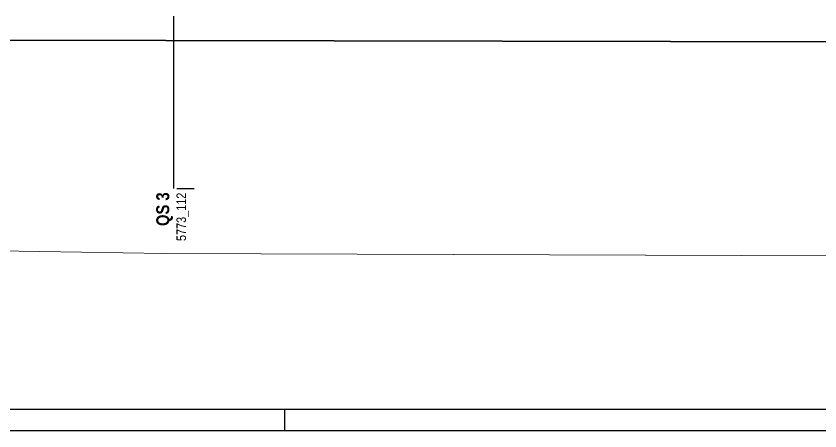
# Model space of a CAD drawing. Extents: x 885 to 2021, y 330 to 1122.
# Drawn here: x 1454.1 to 1640.5, y 362 to 458.2 of the extents above; entities that cross this region are included whole.
import ezdxf
from ezdxf.lldxf.tags import DXFTag

# ---------------------------------------------------------------- set-up
doc = ezdxf.new("R2010")
doc.units = 0
doc.layers.get('0').update_dxf_attribs({"lineweight": 18})
for name, color, linetype, lineweight in [('000 Kataster', 7, 'Continuous', 25), ('000-3 Kataster Parzellengrenzen', 7, 'Continuous', 25), ('200 Schnittlinien', 7, 'Continuous', 25)]:
    doc.layers.add(name, color=color, linetype=linetype, lineweight=lineweight)
doc.layers.add('GP_Kopf', color=7, linetype='Continuous', lineweight=25, true_color=0xffff80)
doc.styles.get("Standard").update_dxf_attribs({"font": 'arial.ttf'})
tags = doc.linetypes.add('Strich 6_1mm', pattern=[0.35, 0.3, -0.05]).pattern_tags.tags
tags[6:7] = [DXFTag(74, 4), DXFTag(75, 0), DXFTag(340, '0'), DXFTag(46, 1.0), DXFTag(50, 0.0), DXFTag(44, 0.0), DXFTag(45, 0.0)]
tags[4:5] = [DXFTag(74, 4), DXFTag(75, 0), DXFTag(340, '0'), DXFTag(46, 1.0), DXFTag(50, 0.0), DXFTag(44, 0.0), DXFTag(45, 0.0)]
tags = doc.linetypes.add('Strichpunkt 6_2_2mm Schnitt', pattern=[0.5, 0.3, -0.1, 0, -0.1]).pattern_tags.tags
tags[10:11] = [DXFTag(74, 4), DXFTag(75, 0), DXFTag(340, '0'), DXFTag(46, 1.0), DXFTag(50, 0.0), DXFTag(44, 0.0), DXFTag(45, 0.0)]
tags[8:9] = [DXFTag(74, 4), DXFTag(75, 0), DXFTag(340, '0'), DXFTag(46, 1.0), DXFTag(50, 0.0), DXFTag(44, 0.0), DXFTag(45, 0.0)]
tags[6:7] = [DXFTag(74, 4), DXFTag(75, 0), DXFTag(340, '0'), DXFTag(46, 1.0), DXFTag(50, 0.0), DXFTag(44, 0.0), DXFTag(45, 0.0)]
tags[4:5] = [DXFTag(74, 4), DXFTag(75, 0), DXFTag(340, '0'), DXFTag(46, 1.0), DXFTag(50, 0.0), DXFTag(44, 0.0), DXFTag(45, 0.0)]

# ---------------------------------------------------------------- blocks, each defined once
blk = doc.blocks.new('Polygon-A0T8DHY5AL', base_point=(891.37, 366.97))
at = {"color": 0, "linetype": 'ByBlock', "lineweight": -2, "ltscale": 0.25}
blk.add_line((1931.37, 366.97), (891.37, 366.97), dxfattribs=at)
blk = doc.blocks.new('Polygon-A0T8DHY7AL', base_point=(886.37, 361.97))
at = {"color": 0, "linetype": 'ByBlock', "lineweight": -2, "ltscale": 0.25}
blk.add_line((1936.37, 361.97), (886.37, 361.97), dxfattribs=at)
blk = doc.blocks.new('Referenz-A0T8DHYUAL', base_point=(896.59, 372.19))
at = {"layer": '000 Kataster', "color": 0, "linetype": 'Strich 6_1mm', "lineweight": 13, "ltscale": 0.002197}
for p, q in [((1056.37, 453.35), (1586.81, 452.33)), ((1586.81, 452.33), (1721.15, 452.07))]:
    blk.add_line(p, q, dxfattribs=at)
at = {"layer": '000 Kataster', "color": 0, "linetype": 'Continuous', "lineweight": 13, "ltscale": 0.0169}
for p, q in [((1586.81, 452.33), (1056.37, 453.35)), ((1721.15, 452.07), (1586.81, 452.33)), ((1188.1, 407.74), (1488.57, 403.14)), ((1488.57, 403.14), (1188.1, 407.74)), ((1488.57, 403.14), (1721.15, 402.29)), ((1721.15, 402.29), (1488.57, 403.14))]:
    blk.add_line(p, q, dxfattribs=at)
at = {"layer": '000-3 Kataster Parzellengrenzen', "color": 0, "linetype": 'Continuous', "lineweight": -2, "ltscale": 0.0625}
for p, q in [((1056.37, 453.35), (1721.15, 452.07)), ((1721.15, 452.07), (1056.37, 453.35))]:
    blk.add_line(p, q, dxfattribs=at)
at = {"layer": '200 Schnittlinien', "color": 0, "linetype": 'Strichpunkt 6_2_2mm Schnitt', "lineweight": -2, "ltscale": 0.0625}
blk.add_line((1490.59, 458.2), (1490.59, 418.2), dxfattribs=at)
at = {"layer": '200 Schnittlinien', "color": 0, "lineweight": -2}
blk.add_line((1491.39, 418.2), (1495.39, 418.2), dxfattribs=at)
at = {"layer": '200 Schnittlinien', "color": 0, "linetype": 'Continuous', "lineweight": 13, "ltscale": 0.002197, "attachment_point": 1, "rotation": 90}
for s, insert, char_height in [('{\\fArial Narrow|b1|i0;3}', (1486.59, 415.4), 3), ('{\\fArial Narrow;5773_112}', (1491.28, 406.02), 2.2), ('{\\fArial Narrow|b1|i0;QS}', (1486.59, 409.5), 3)]:
    blk.add_mtext(s, dxfattribs=dict(at, insert=insert, char_height=char_height))

msp = doc.modelspace()

# ---------------------------------------------------------------- linework, layer by layer
at = {"layer": 'GP_Kopf', "ltscale": 0.25}
msp.add_line((1516.37, 366.97), (1516.37, 361.97), dxfattribs=at)

# ---------------------------------------------------------------- block references
at = {"color": 8, "lineweight": 25, "ltscale": 0.25, "true_color": 0x808080}
msp.add_blockref('Referenz-A0T8DHYUAL', (896.59, 372.19), dxfattribs=at)
at = {"layer": 'GP_Kopf', "ltscale": 0.25}
for name, p in [('Polygon-A0T8DHY7AL', (886.37, 361.97)), ('Polygon-A0T8DHY5AL', (891.37, 366.97))]:
    msp.add_blockref(name, p, dxfattribs=at)

doc.saveas('drawing.dxf')
